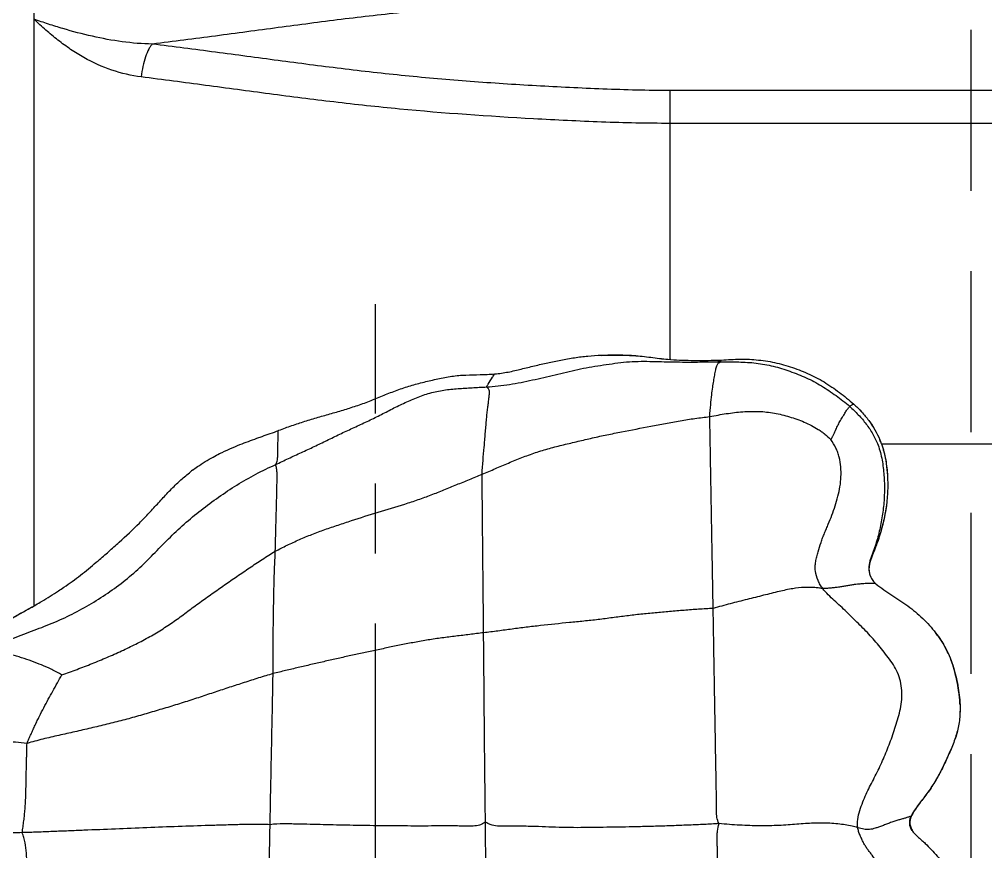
# Model space of a CAD drawing. Header units: millimetres. Extents: x 23075 to 24509, y -21593 to -20579.
# Drawn here: x 24275.9 to 24303.5, y -20954.97 to -20931.18 of the extents above; entities that cross this region are included whole.
import ezdxf

# ---------------------------------------------------------------- set-up
doc = ezdxf.new("R2010")
doc.units = ezdxf.units.MM
doc.header["$LTSCALE"] = 8
doc.linetypes.add('CENTER', pattern=[2, 1.25, -0.25, 0.25, -0.25])
doc.linetypes.add('HIDDEN', pattern=[0.375, 0.25, -0.125])
for name, color, linetype in [('Cav-cor', 30, 'Continuous'), ('CL', 1, 'Continuous'), ('WT', 4, 'Continuous')]:
    doc.layers.add(name, color=color, linetype=linetype)

msp = doc.modelspace()

# ---------------------------------------------------------------- linework, layer by layer
at = {"layer": 'Cav-cor', "color": 241}
for p, q in [((24276.328, -20947.941), (24276.328, -20915.841)), ((24303.789, -20933.219), (24294.488, -20933.219)), ((24294.488, -20940.905), (24294.488, -20933.219)), ((24303.789, -20934.158), (24294.488, -20934.158)), ((24294.487, -20940.972), (24294.508, -20940.972)), ((24294.509, -20940.906), (24294.488, -20940.905)), ((24295.826, -20940.926), (24295.826, -20940.926)), ((24295.826, -20940.974), (24295.948, -20940.974)), ((24289.471, -20941.318), (24289.479, -20941.317)), ((24299.73, -20942.181), (24299.731, -20942.18)), ((24283.3, -20942.935), (24283.316, -20942.929)), ((24282.687, -20943.157), (24282.84, -20943.102)), ((24300.479, -20943.201), (24300.479, -20943.201)), ((24300.525, -20943.318), (24311.46, -20943.318)), ((24300.365, -20947.316), (24300.366, -20947.316)), ((24276.328, -20947.941), (24276.373, -20947.915)), ((24276.18, -20948.025), (24276.201, -20948.013)), ((24276.18, -20948.026), (24276.202, -20948.014)), ((24276.18, -20948.026), (24276.18, -20948.025)), ((24302.768, -20950.772), (24302.759, -20951.126))]:
    msp.add_line(p, q, dxfattribs=at)
for centre, radius, start, end in [((24298.281, -20944.123), 2.384, 19.7523, 22.7608), ((24298.301, -20944.112), 2.361, 19.6704, 22.6913), ((24283.446, -20947.504), 4.307, 127.1257, 128.0409), ((24296.771, -20944.808), 3.869, 341.3703, 341.5752), ((24262.223, -20928.138), 24.426, 310.5379, 310.7016), ((24300.826, -20946.884), 0.665, 174.6911, 176.3581), ((24300.714, -20946.892), 0.548, 178.7559, 182.1614), ((24301.144, -20946.955), 0.983, 165.6179, 167.4441), ((24300.695, -20946.882), 0.533, 182.3392, 187.1187), ((24300.698, -20946.892), 0.533, 182.1904, 184.8608), ((24300.724, -20946.889), 0.558, 184.9311, 198.2861), ((24300.749, -20946.88), 0.584, 200.9609, 201.861), ((24271.16, -20938.606), 10.666, 303.346, 304.3422), ((24265.505, -20929.016), 21.801, 299.3814, 299.7638), ((24266.214, -20930.2), 20.423, 299.2772, 299.6859), ((24267.379, -20932.246), 18.068, 299.6916, 299.8596), ((24299.332, -20950.814), 3.451, 35.9181, 38.1187), ((24299.903, -20950.451), 2.773, 24.487, 27.9166), ((24298.066, -20951.084), 4.719, 14.7214, 15.2017), ((24298.379, -20951.007), 4.396, 7.5959, 14.7937), ((24298.726, -20950.956), 4.046, 5.4134, 7.5281), ((24299.253, -20950.908), 3.517, 2.2313, 5.448)]:
    msp.add_arc(centre, radius, start, end, dxfattribs=at)
for points, knots in [([(24294.488, -20930.552), (24293.848, -20930.552), (24292.891, -20930.577), (24291.617, -20930.636), (24290.353, -20930.704), (24288.787, -20930.807), (24286.929, -20930.973), (24285.102, -20931.184), (24283.299, -20931.422), (24281.502, -20931.663), (24280.305, -20931.82), (24279.704, -20931.892)], [0, 0, 0, 0, 0.129178, 0.193408, 0.257433, 0.384749, 0.510436, 0.634029, 0.756106, 0.877779, 1, 1, 1, 1]), ([(24279.704, -20931.892), (24279.415, -20931.888), (24278.838, -20931.841), (24277.985, -20931.681), (24277.286, -20931.494), (24276.734, -20931.323), (24276.46, -20931.231), (24276.323, -20931.185)], [0, 0, 0, 0, 0.249848, 0.499867, 0.749914, 0.874952, 1, 1, 1, 1]), ([(24279.385, -20932.832), (24279.1, -20932.796), (24278.532, -20932.663), (24277.866, -20932.358), (24277.364, -20932.047), (24277.002, -20931.783), (24276.715, -20931.543), (24276.492, -20931.342), (24276.383, -20931.238), (24276.328, -20931.187)], [0, 0, 0, 0, 0.243771, 0.492245, 0.618264, 0.74508, 0.872413, 0.936192, 1, 1, 1, 1]), ([(24279.704, -20931.892), (24279.685, -20931.911), (24279.647, -20931.956), (24279.575, -20932.075), (24279.498, -20932.268), (24279.427, -20932.535), (24279.396, -20932.73), (24279.385, -20932.832)], [0, 0, 0, 0, 0.079685, 0.175699, 0.412344, 0.694762, 1, 1, 1, 1]), ([(24294.488, -20933.219), (24293.849, -20933.219), (24292.891, -20933.195), (24291.619, -20933.137), (24290.355, -20933.07), (24288.788, -20932.968), (24286.928, -20932.808), (24285.1, -20932.6), (24283.295, -20932.365), (24281.5, -20932.123), (24280.304, -20931.966), (24279.704, -20931.892)], [0, 0, 0, 0, 0.129106, 0.19332, 0.257331, 0.384649, 0.51047, 0.634193, 0.756341, 0.877929, 1, 1, 1, 1]), ([(24294.488, -20934.158), (24293.835, -20934.158), (24292.858, -20934.137), (24291.557, -20934.08), (24289.631, -20933.98), (24287.405, -20933.827), (24284.896, -20933.554), (24283.052, -20933.319), (24281.219, -20933.071), (24279.997, -20932.909), (24279.385, -20932.832)], [0, 0, 0, 0, 0.12908, 0.193289, 0.257291, 0.510467, 0.634262, 0.756431, 0.877984, 1, 1, 1, 1]), ([(24289.479, -20941.317), (24289.607, -20941.306), (24289.862, -20941.269), (24290.238, -20941.18), (24290.613, -20941.084), (24290.991, -20940.997), (24291.307, -20940.933), (24291.562, -20940.886), (24291.753, -20940.853), (24291.945, -20940.825), (24292.203, -20940.798), (24292.397, -20940.787), (24292.527, -20940.782)], [0, 0, 0, 0, 0.124405, 0.249042, 0.373868, 0.498821, 0.623889, 0.686481, 0.749113, 0.811766, 0.874465, 1, 1, 1, 1]), ([(24292.527, -20940.782), (24292.69, -20940.776), (24292.936, -20940.771), (24293.264, -20940.778), (24293.509, -20940.793), (24293.754, -20940.818), (24293.998, -20940.852), (24294.242, -20940.884), (24294.406, -20940.899), (24294.488, -20940.905)], [0, 0, 0, 0, 0.249422, 0.374314, 0.499314, 0.624406, 0.749574, 0.8748, 1, 1, 1, 1]), ([(24292.527, -20940.787), (24292.69, -20940.78), (24293.018, -20940.774), (24293.428, -20940.789), (24293.755, -20940.819), (24294.08, -20940.861), (24294.324, -20940.893), (24294.488, -20940.905)], [0, 0, 0, 0, 0.249462, 0.499576, 0.624716, 0.749855, 1, 1, 1, 1]), ([(24289.243, -20941.69), (24289.464, -20941.677), (24289.794, -20941.639), (24290.23, -20941.56), (24290.555, -20941.492), (24290.878, -20941.418), (24291.202, -20941.344), (24291.525, -20941.268), (24291.848, -20941.189), (24292.173, -20941.124), (24292.502, -20941.075), (24292.83, -20941.024), (24293.159, -20940.981), (24293.491, -20940.959), (24293.823, -20940.955), (24294.155, -20940.964), (24294.376, -20940.97), (24294.487, -20940.972)], [0, 0, 0, 0, 0.12497, 0.187484, 0.249973, 0.312485, 0.374974, 0.437466, 0.499973, 0.562455, 0.624984, 0.687508, 0.74999, 0.812508, 0.875014, 0.937493, 1, 1, 1, 1]), ([(24294.508, -20940.972), (24294.618, -20940.975), (24294.892, -20940.979), (24295.332, -20940.977), (24295.661, -20940.975), (24295.826, -20940.974)], [0, 0, 0, 0, 0.250061, 0.625066, 1, 1, 1, 1]), ([(24294.509, -20940.906), (24294.728, -20940.922), (24295.167, -20940.937), (24295.606, -20940.93), (24295.826, -20940.926)], [0, 0, 0, 0, 0.499985, 1, 1, 1, 1]), ([(24294.509, -20940.906), (24294.728, -20940.922), (24295.167, -20940.937), (24295.606, -20940.931), (24295.826, -20940.926)], [0, 0, 0, 0, 0.499959, 1, 1, 1, 1]), ([(24295.622, -20942.536), (24295.625, -20942.423), (24295.645, -20942.216), (24295.672, -20941.936), (24295.701, -20941.711), (24295.733, -20941.524), (24295.76, -20941.36), (24295.784, -20941.234), (24295.803, -20941.146), (24295.82, -20941.093), (24295.836, -20941.047), (24295.852, -20941.02), (24295.863, -20941.011)], [0, 0, 0, 0, 0.21908, 0.401577, 0.542433, 0.658444, 0.767689, 0.864841, 0.905869, 0.941601, 0.972238, 1, 1, 1, 1]), ([(24295.826, -20940.926), (24295.914, -20940.924), (24296.09, -20940.915), (24296.354, -20940.897), (24296.619, -20940.892), (24296.883, -20940.907), (24297.147, -20940.932), (24297.409, -20940.974), (24297.666, -20941.036), (24298.005, -20941.136), (24298.334, -20941.266), (24298.653, -20941.417), (24298.885, -20941.545), (24299.106, -20941.69), (24299.393, -20941.896), (24299.6, -20942.061), (24299.731, -20942.18)], [0, 0, 0, 0, 0.062485, 0.125004, 0.187477, 0.24998, 0.312498, 0.374977, 0.437491, 0.499995, 0.624954, 0.687487, 0.749961, 0.812456, 0.875019, 1, 1, 1, 1]), ([(24295.948, -20940.974), (24295.922, -20940.966), (24295.887, -20940.955), (24295.846, -20940.94), (24295.832, -20940.931), (24295.826, -20940.926)], [0, 0, 0, 0, 0.614538, 0.829452, 1, 1, 1, 1]), ([(24295.863, -20941.011), (24295.867, -20941.006), (24295.892, -20940.988), (24295.923, -20940.979), (24295.948, -20940.974)], [0, 0, 0, 0, 0.198355, 1, 1, 1, 1]), ([(24295.948, -20940.974), (24296.031, -20940.973), (24296.197, -20940.971), (24296.446, -20940.974), (24296.695, -20940.985), (24297.026, -20941.013), (24297.354, -20941.072), (24297.674, -20941.16), (24297.91, -20941.24), (24298.143, -20941.329), (24298.373, -20941.425), (24298.597, -20941.535), (24298.812, -20941.661), (24299.022, -20941.794), (24299.294, -20941.984), (24299.491, -20942.137), (24299.616, -20942.246)], [0, 0, 0, 0, 0.062501, 0.125004, 0.18753, 0.250067, 0.375079, 0.437619, 0.500152, 0.562699, 0.625226, 0.687692, 0.750209, 0.812708, 0.875148, 1, 1, 1, 1]), ([(24283.316, -20942.929), (24283.439, -20942.883), (24283.684, -20942.792), (24284.058, -20942.67), (24284.435, -20942.556), (24284.814, -20942.446), (24285.195, -20942.339), (24285.573, -20942.218), (24285.947, -20942.081), (24286.317, -20941.928), (24286.689, -20941.777), (24287.071, -20941.649), (24287.461, -20941.549), (24287.854, -20941.456), (24288.185, -20941.39), (24288.454, -20941.36), (24288.725, -20941.345), (24289.064, -20941.338), (24289.335, -20941.329), (24289.471, -20941.318)], [0, 0, 0, 0, 0.061407, 0.122835, 0.184344, 0.245964, 0.307742, 0.369746, 0.432005, 0.494507, 0.557201, 0.620012, 0.682973, 0.746095, 0.809366, 0.841048, 0.872773, 0.936318, 1, 1, 1, 1]), ([(24289.416, -20941.41), (24289.421, -20941.402), (24289.439, -20941.372), (24289.457, -20941.342), (24289.471, -20941.321)], [0, 0, 0, 0, 0.279034, 1, 1, 1, 1]), ([(24289.243, -20941.69), (24289.259, -20941.664), (24289.317, -20941.572), (24289.374, -20941.478), (24289.416, -20941.41)], [0, 0, 0, 0, 0.272935, 1, 1, 1, 1]), ([(24283.225, -20943.909), (24283.346, -20943.848), (24283.589, -20943.731), (24283.957, -20943.563), (24284.325, -20943.393), (24284.689, -20943.216), (24285.052, -20943.038), (24285.42, -20942.868), (24285.788, -20942.7), (24286.153, -20942.524), (24286.452, -20942.367), (24286.692, -20942.245), (24286.875, -20942.158), (24287.06, -20942.076), (24287.309, -20941.971), (24287.627, -20941.855), (24288.026, -20941.774), (24288.43, -20941.734), (24288.836, -20941.712), (24289.107, -20941.697), (24289.243, -20941.69)], [0, 0, 0, 0, 0.06242, 0.12485, 0.187326, 0.249725, 0.312146, 0.374606, 0.437072, 0.499506, 0.561927, 0.593117, 0.624301, 0.655513, 0.686783, 0.749295, 0.811832, 0.874525, 0.93716, 1, 1, 1, 1]), ([(24289.119, -20944.183), (24289.122, -20944.051), (24289.143, -20943.792), (24289.175, -20943.47), (24289.195, -20943.215), (24289.21, -20943.023), (24289.226, -20942.834), (24289.241, -20942.652), (24289.256, -20942.482), (24289.273, -20942.327), (24289.292, -20942.189), (24289.309, -20942.066), (24289.319, -20941.971), (24289.327, -20941.901), (24289.33, -20941.853), (24289.328, -20941.807), (24289.31, -20941.744), (24289.272, -20941.708), (24289.243, -20941.69)], [0, 0, 0, 0, 0.156726, 0.306995, 0.38333, 0.459777, 0.53493, 0.607491, 0.675928, 0.737494, 0.792091, 0.840966, 0.884621, 0.904802, 0.923922, 0.941911, 0.959364, 1, 1, 1, 1]), ([(24299.616, -20942.246), (24299.626, -20942.237), (24299.647, -20942.221), (24299.676, -20942.201), (24299.704, -20942.188), (24299.721, -20942.183), (24299.73, -20942.181)], [0, 0, 0, 0, 0.312076, 0.591889, 0.804921, 1, 1, 1, 1]), ([(24299.73, -20942.181), (24299.808, -20942.253), (24299.961, -20942.401), (24300.234, -20942.727), (24300.397, -20943.006), (24300.479, -20943.201)], [0, 0, 0, 0, 0.250212, 0.500422, 1, 1, 1, 1]), ([(24299.731, -20942.18), (24299.809, -20942.252), (24299.961, -20942.401), (24300.235, -20942.727), (24300.397, -20943.005), (24300.479, -20943.201)], [0, 0, 0, 0, 0.250249, 0.500495, 1, 1, 1, 1]), ([(24295.622, -20942.536), (24295.7, -20942.52), (24295.857, -20942.491), (24296.092, -20942.452), (24296.326, -20942.42), (24296.559, -20942.398), (24296.79, -20942.386), (24297.018, -20942.387), (24297.244, -20942.404), (24297.465, -20942.437), (24297.683, -20942.481), (24297.896, -20942.541), (24298.108, -20942.612), (24298.318, -20942.691), (24298.523, -20942.79), (24298.689, -20942.883), (24298.817, -20942.967), (24298.939, -20943.061), (24299.025, -20943.139), (24299.08, -20943.193)], [0, 0, 0, 0, 0.065429, 0.130449, 0.19488, 0.258674, 0.321849, 0.384256, 0.445799, 0.506668, 0.56718, 0.62751, 0.688251, 0.749644, 0.811506, 0.873975, 0.905354, 0.936803, 1, 1, 1, 1]), ([(24299.08, -20943.193), (24299.096, -20943.166), (24299.126, -20943.115), (24299.163, -20943.039), (24299.193, -20942.97), (24299.222, -20942.905), (24299.252, -20942.84), (24299.296, -20942.753), (24299.356, -20942.647), (24299.428, -20942.525), (24299.492, -20942.417), (24299.551, -20942.323), (24299.594, -20942.271), (24299.616, -20942.246)], [0, 0, 0, 0, 0.08793, 0.163069, 0.230203, 0.295184, 0.359642, 0.426177, 0.563425, 0.696769, 0.813562, 0.910419, 1, 1, 1, 1]), ([(24299.616, -20942.246), (24299.702, -20942.322), (24299.867, -20942.483), (24300.092, -20942.746), (24300.285, -20943.034), (24300.384, -20943.242), (24300.425, -20943.349)], [0, 0, 0, 0, 0.249083, 0.500692, 0.750591, 1, 1, 1, 1]), ([(24289.119, -20944.183), (24289.246, -20944.131), (24289.496, -20944.023), (24289.873, -20943.862), (24290.254, -20943.707), (24290.642, -20943.562), (24291.041, -20943.442), (24291.448, -20943.34), (24291.858, -20943.244), (24292.27, -20943.145), (24292.684, -20943.056), (24293.24, -20942.945), (24293.797, -20942.838), (24294.355, -20942.732), (24294.775, -20942.655), (24295.197, -20942.588), (24295.48, -20942.553), (24295.622, -20942.536)], [0, 0, 0, 0, 0.060871, 0.121639, 0.182578, 0.244064, 0.305996, 0.368329, 0.430946, 0.493744, 0.556708, 0.619771, 0.74629, 0.809566, 0.87293, 0.936425, 1, 1, 1, 1]), ([(24295.718, -20948.019), (24295.709, -20947.533), (24295.696, -20946.806), (24295.679, -20945.835), (24295.666, -20945.107), (24295.653, -20944.389), (24295.643, -20943.807), (24295.636, -20943.367), (24295.631, -20943.067), (24295.625, -20942.792), (24295.621, -20942.618), (24295.622, -20942.536)], [0, 0, 0, 0, 0.265723, 0.398038, 0.531143, 0.664117, 0.790933, 0.849744, 0.904798, 0.955089, 1, 1, 1, 1]), ([(24283.293, -20943.129), (24283.294, -20943.087), (24283.296, -20943.022), (24283.298, -20942.957), (24283.299, -20942.934)], [0, 0, 0, 0, 0.645172, 1, 1, 1, 1]), ([(24283.225, -20943.909), (24283.248, -20943.867), (24283.278, -20943.786), (24283.281, -20943.665), (24283.282, -20943.559), (24283.284, -20943.429), (24283.289, -20943.287), (24283.291, -20943.178), (24283.293, -20943.129)], [0, 0, 0, 0, 0.178673, 0.32326, 0.456836, 0.584021, 0.816125, 1, 1, 1, 1]), ([(24298.845, -20947.45), (24298.818, -20947.416), (24298.77, -20947.341), (24298.689, -20947.179), (24298.637, -20947.001), (24298.628, -20946.818), (24298.644, -20946.679), (24298.676, -20946.541), (24298.729, -20946.359), (24298.781, -20946.177), (24298.843, -20946), (24298.896, -20945.87), (24298.952, -20945.741), (24299.024, -20945.568), (24299.11, -20945.351), (24299.202, -20945.086), (24299.284, -20944.816), (24299.344, -20944.541), (24299.373, -20944.259), (24299.369, -20943.976), (24299.333, -20943.743), (24299.279, -20943.563), (24299.206, -20943.391), (24299.132, -20943.271), (24299.08, -20943.193)], [0, 0, 0, 0, 0.028765, 0.059714, 0.121084, 0.151335, 0.182329, 0.214253, 0.246406, 0.309243, 0.340474, 0.371939, 0.403466, 0.434831, 0.497225, 0.559912, 0.622718, 0.685585, 0.748695, 0.811815, 0.874724, 0.906046, 0.937314, 1, 1, 1, 1]), ([(24281.435, -20943.692), (24281.497, -20943.658), (24281.748, -20943.528), (24282.007, -20943.416), (24282.204, -20943.338)], [0, 0, 0, 0, 0.250688, 1, 1, 1, 1]), ([(24300.425, -20943.349), (24300.477, -20943.488), (24300.552, -20943.776), (24300.599, -20944.217), (24300.615, -20944.66), (24300.593, -20945.03), (24300.553, -20945.322), (24300.515, -20945.541), (24300.474, -20945.759), (24300.425, -20945.975), (24300.362, -20946.187), (24300.299, -20946.36), (24300.248, -20946.5), (24300.199, -20946.64), (24300.171, -20946.749), (24300.164, -20946.823)], [0, 0, 0, 0, 0.125003, 0.249949, 0.374842, 0.499833, 0.562146, 0.624513, 0.687231, 0.749886, 0.81193, 0.874091, 0.905613, 0.937426, 1, 1, 1, 1]), ([(24300.525, -20943.318), (24300.578, -20943.465), (24300.655, -20943.769), (24300.696, -20944.158), (24300.704, -20944.471), (24300.698, -20944.783), (24300.661, -20945.172), (24300.579, -20945.554), (24300.498, -20945.855), (24300.427, -20946.079), (24300.344, -20946.298), (24300.256, -20946.514), (24300.189, -20946.697), (24300.164, -20946.852), (24300.167, -20946.93), (24300.172, -20946.969)], [0, 0, 0, 0, 0.12514, 0.250249, 0.312822, 0.375376, 0.500396, 0.625372, 0.687854, 0.75032, 0.812774, 0.875216, 0.937599, 0.968798, 1, 1, 1, 1]), ([(24300.524, -20943.317), (24300.55, -20943.39), (24300.64, -20943.684), (24300.68, -20943.991), (24300.693, -20944.221)], [0, 0, 0, 0, 0.250436, 1, 1, 1, 1]), ([(24280.847, -20944.07), (24280.894, -20944.035), (24281.082, -20943.898), (24281.282, -20943.776), (24281.435, -20943.692)], [0, 0, 0, 0, 0.250939, 1, 1, 1, 1]), ([(24274.887, -20949.262), (24275.069, -20949.162), (24275.35, -20949.025), (24275.736, -20948.865), (24276.03, -20948.753), (24276.326, -20948.644), (24276.719, -20948.494), (24277.203, -20948.291), (24277.763, -20948.002), (24278.299, -20947.674), (24278.81, -20947.312), (24279.292, -20946.915), (24279.728, -20946.474), (24280.158, -20946.029), (24280.608, -20945.602), (24281.088, -20945.205), (24281.591, -20944.834), (24282.112, -20944.487), (24282.655, -20944.173), (24283.033, -20943.992), (24283.225, -20943.909)], [0, 0, 0, 0, 0.062302, 0.093658, 0.125123, 0.156659, 0.188212, 0.251231, 0.314122, 0.376883, 0.439465, 0.501718, 0.563617, 0.625376, 0.687276, 0.749561, 0.811987, 0.874513, 0.937126, 1, 1, 1, 1]), ([(24280.429, -20944.427), (24280.458, -20944.399), (24280.575, -20944.29), (24280.698, -20944.186), (24280.793, -20944.112)], [0, 0, 0, 0, 0.250628, 1, 1, 1, 1]), ([(24283.212, -20946.386), (24283.216, -20946.264), (24283.221, -20946.024), (24283.228, -20945.726), (24283.236, -20945.493), (24283.24, -20945.324), (24283.244, -20945.159), (24283.25, -20944.999), (24283.253, -20944.843), (24283.256, -20944.693), (24283.259, -20944.546), (24283.262, -20944.405), (24283.264, -20944.27), (24283.263, -20944.141), (24283.253, -20944.021), (24283.235, -20943.945), (24283.225, -20943.909)], [0, 0, 0, 0, 0.147143, 0.290491, 0.360244, 0.428785, 0.495405, 0.559749, 0.622578, 0.683318, 0.742188, 0.799376, 0.854038, 0.906017, 0.954408, 1, 1, 1, 1]), ([(24283.212, -20946.386), (24283.323, -20946.325), (24283.551, -20946.21), (24283.9, -20946.05), (24284.259, -20945.9), (24284.629, -20945.762), (24285.005, -20945.634), (24285.512, -20945.468), (24286.147, -20945.262), (24286.789, -20945.08), (24287.294, -20944.913), (24287.665, -20944.776), (24288.03, -20944.63), (24288.394, -20944.482), (24288.757, -20944.333), (24288.998, -20944.233), (24289.119, -20944.183)], [0, 0, 0, 0, 0.060229, 0.121007, 0.182728, 0.245256, 0.308351, 0.371694, 0.498566, 0.625661, 0.688733, 0.751335, 0.813594, 0.875757, 0.937854, 1, 1, 1, 1]), ([(24289.161, -20948.714), (24289.158, -20948.311), (24289.152, -20947.706), (24289.144, -20946.897), (24289.138, -20946.294), (24289.132, -20945.71), (24289.128, -20945.243), (24289.125, -20944.893), (24289.123, -20944.648), (24289.12, -20944.413), (24289.118, -20944.259), (24289.119, -20944.183)], [0, 0, 0, 0, 0.266759, 0.401146, 0.535404, 0.665885, 0.787868, 0.844251, 0.898135, 0.949929, 1, 1, 1, 1]), ([(24278.151, -20946.656), (24278.253, -20946.569), (24278.454, -20946.393), (24278.851, -20946.039), (24279.24, -20945.676), (24279.609, -20945.293), (24279.877, -20944.999), (24280.146, -20944.706), (24280.332, -20944.517), (24280.429, -20944.427)], [0, 0, 0, 0, 0.125768, 0.25112, 0.501033, 0.625908, 0.750807, 0.875581, 1, 1, 1, 1]), ([(24300.664, -20945.079), (24300.642, -20945.241), (24300.595, -20945.481), (24300.513, -20945.797), (24300.467, -20945.953), (24300.441, -20946.031)], [0, 0, 0, 0, 0.49988, 0.749952, 1, 1, 1, 1]), ([(24300.437, -20946.044), (24300.409, -20946.126), (24300.349, -20946.287), (24300.283, -20946.446), (24300.252, -20946.527)], [0, 0, 0, 0, 0.500036, 1, 1, 1, 1]), ([(24277.118, -20949.918), (24277.263, -20949.867), (24277.551, -20949.761), (24277.981, -20949.596), (24278.405, -20949.421), (24278.821, -20949.234), (24279.231, -20949.04), (24279.627, -20948.83), (24280.006, -20948.602), (24280.367, -20948.359), (24280.712, -20948.101), (24281.058, -20947.845), (24281.409, -20947.596), (24281.763, -20947.348), (24282.118, -20947.102), (24282.477, -20946.858), (24282.84, -20946.616), (24283.085, -20946.459), (24283.212, -20946.386)], [0, 0, 0, 0, 0.065203, 0.130232, 0.195018, 0.259493, 0.32362, 0.387043, 0.449522, 0.51096, 0.571549, 0.632165, 0.6931, 0.754167, 0.815235, 0.876425, 0.938019, 1, 1, 1, 1]), ([(24283.149, -20949.883), (24283.152, -20949.73), (24283.154, -20949.499), (24283.154, -20949.192), (24283.153, -20948.885), (24283.156, -20948.504), (24283.163, -20948.053), (24283.173, -20947.612), (24283.178, -20947.254), (24283.188, -20946.977), (24283.196, -20946.776), (24283.205, -20946.58), (24283.21, -20946.45), (24283.212, -20946.386)], [0, 0, 0, 0, 0.131765, 0.197677, 0.263625, 0.394866, 0.524426, 0.650638, 0.772697, 0.831532, 0.888951, 0.944906, 1, 1, 1, 1]), ([(24277.177, -20947.413), (24277.338, -20947.304), (24277.652, -20947.076), (24277.951, -20946.827), (24278.098, -20946.701)], [0, 0, 0, 0, 0.501398, 1, 1, 1, 1]), ([(24298.845, -20947.45), (24298.803, -20947.446), (24298.719, -20947.433), (24298.543, -20947.414), (24298.299, -20947.416), (24297.966, -20947.452), (24297.581, -20947.538), (24297.148, -20947.647), (24296.684, -20947.762), (24296.203, -20947.884), (24295.88, -20947.973), (24295.718, -20948.019)], [0, 0, 0, 0, 0.039253, 0.080043, 0.165184, 0.267526, 0.393175, 0.535099, 0.686254, 0.841501, 1, 1, 1, 1]), ([(24300.365, -20947.316), (24300.349, -20947.31), (24300.309, -20947.304), (24300.245, -20947.305), (24300.173, -20947.308), (24300.097, -20947.31), (24300.016, -20947.311), (24299.946, -20947.319), (24299.887, -20947.325), (24299.825, -20947.33), (24299.743, -20947.336), (24299.638, -20947.356), (24299.526, -20947.374), (24299.41, -20947.394), (24299.293, -20947.414), (24299.177, -20947.429), (24299.065, -20947.44), (24298.955, -20947.449), (24298.882, -20947.452), (24298.845, -20947.45)], [0, 0, 0, 0, 0.034542, 0.077756, 0.12591, 0.175571, 0.227141, 0.28414, 0.313749, 0.343194, 0.40529, 0.476163, 0.550836, 0.627749, 0.706254, 0.783514, 0.857461, 0.927228, 1, 1, 1, 1]), ([(24300.366, -20947.318), (24300.439, -20947.375), (24300.587, -20947.486), (24300.893, -20947.693), (24301.205, -20947.89), (24301.498, -20948.116), (24301.702, -20948.303), (24301.895, -20948.502), (24302.074, -20948.713), (24302.235, -20948.938), (24302.372, -20949.178), (24302.486, -20949.43), (24302.608, -20949.776), (24302.713, -20950.224), (24302.762, -20950.589), (24302.768, -20950.772)], [0, 0, 0, 0, 0.062683, 0.125368, 0.250743, 0.313376, 0.37602, 0.438629, 0.501197, 0.563737, 0.626206, 0.688652, 0.75103, 0.87558, 1, 1, 1, 1]), ([(24276.373, -20947.915), (24276.429, -20947.883), (24276.648, -20947.755), (24276.864, -20947.621), (24277.023, -20947.517)], [0, 0, 0, 0, 0.250385, 1, 1, 1, 1]), ([(24299.849, -20954.285), (24299.832, -20954.207), (24299.836, -20954.037), (24299.9, -20953.792), (24299.988, -20953.555), (24300.114, -20953.261), (24300.295, -20952.908), (24300.512, -20952.482), (24300.669, -20952.108), (24300.785, -20951.801), (24300.87, -20951.565), (24300.949, -20951.322), (24301.023, -20951.075), (24301.081, -20950.821), (24301.112, -20950.56), (24301.104, -20950.296), (24301.057, -20950.037), (24300.965, -20949.793), (24300.832, -20949.574), (24300.679, -20949.372), (24300.524, -20949.176), (24300.368, -20948.984), (24300.154, -20948.738), (24299.925, -20948.51), (24299.696, -20948.286), (24299.526, -20948.119), (24299.353, -20947.954), (24299.117, -20947.741), (24298.941, -20947.577), (24298.845, -20947.45)], [0, 0, 0, 0, 0.030076, 0.063076, 0.095679, 0.125767, 0.184476, 0.245742, 0.306965, 0.338083, 0.369849, 0.402137, 0.434804, 0.467662, 0.500709, 0.534127, 0.567408, 0.600022, 0.63217, 0.6642, 0.695847, 0.727017, 0.757888, 0.819181, 0.849416, 0.879373, 0.909415, 0.939878, 1, 1, 1, 1]), ([(24274.91, -20948.763), (24275.114, -20948.629), (24275.536, -20948.378), (24275.966, -20948.145), (24276.18, -20948.025)], [0, 0, 0, 0, 0.499972, 1, 1, 1, 1]), ([(24274.91, -20948.763), (24275.114, -20948.629), (24275.536, -20948.379), (24275.967, -20948.146), (24276.18, -20948.026)], [0, 0, 0, 0, 0.499959, 1, 1, 1, 1]), ([(24295.718, -20948.019), (24295.579, -20948.026), (24295.302, -20948.041), (24294.888, -20948.073), (24294.475, -20948.11), (24294.064, -20948.145), (24293.655, -20948.185), (24293.247, -20948.231), (24292.841, -20948.285), (24292.433, -20948.341), (24292.022, -20948.383), (24291.474, -20948.436), (24290.927, -20948.494), (24290.381, -20948.556), (24289.975, -20948.61), (24289.569, -20948.666), (24289.298, -20948.699), (24289.161, -20948.714)], [0, 0, 0, 0, 0.063189, 0.126213, 0.188991, 0.251633, 0.313928, 0.375983, 0.438147, 0.5006, 0.563188, 0.625941, 0.751199, 0.813607, 0.875658, 0.9376, 1, 1, 1, 1]), ([(24295.884, -20954.167), (24295.854, -20954.113), (24295.816, -20953.991), (24295.811, -20953.835), (24295.814, -20953.711), (24295.816, -20953.586), (24295.813, -20953.428), (24295.808, -20953.235), (24295.804, -20953.039), (24295.801, -20952.84), (24295.797, -20952.569), (24295.79, -20952.226), (24295.783, -20951.812), (24295.776, -20951.394), (24295.766, -20950.846), (24295.755, -20950.199), (24295.742, -20949.467), (24295.73, -20948.751), (24295.722, -20948.272), (24295.718, -20948.019)], [0, 0, 0, 0, 0.030438, 0.060475, 0.075683, 0.090939, 0.121607, 0.152734, 0.184573, 0.21708, 0.250016, 0.316555, 0.383967, 0.451928, 0.519868, 0.651204, 0.766783, 0.876622, 1, 1, 1, 1]), ([(24289.161, -20948.714), (24289.029, -20948.729), (24288.765, -20948.763), (24288.368, -20948.813), (24287.972, -20948.861), (24287.578, -20948.917), (24287.19, -20948.987), (24286.808, -20949.061), (24286.432, -20949.138), (24286.061, -20949.219), (24285.692, -20949.297), (24285.325, -20949.376), (24284.96, -20949.457), (24284.595, -20949.541), (24284.231, -20949.624), (24283.869, -20949.709), (24283.508, -20949.793), (24283.269, -20949.851), (24283.149, -20949.883)], [0, 0, 0, 0, 0.065221, 0.130438, 0.195557, 0.260583, 0.325073, 0.388489, 0.450942, 0.512863, 0.574406, 0.635583, 0.696596, 0.75764, 0.818629, 0.87929, 0.939626, 1, 1, 1, 1]), ([(24289.213, -20954.114), (24289.208, -20953.664), (24289.198, -20952.742), (24289.181, -20950.942), (24289.169, -20949.592), (24289.161, -20948.714)], [0, 0, 0, 0, 0.249964, 0.512441, 1, 1, 1, 1]), ([(24277.118, -20949.918), (24277.022, -20949.864), (24276.833, -20949.762), (24276.544, -20949.633), (24276.256, -20949.527), (24276.018, -20949.442), (24275.827, -20949.385), (24275.686, -20949.35), (24275.547, -20949.322), (24275.366, -20949.292), (24275.146, -20949.268), (24274.972, -20949.261), (24274.887, -20949.262)], [0, 0, 0, 0, 0.140381, 0.27401, 0.403534, 0.532528, 0.595803, 0.657546, 0.718044, 0.777482, 0.891801, 1, 1, 1, 1]), ([(24283.149, -20949.883), (24283.011, -20949.921), (24282.735, -20950.006), (24282.322, -20950.138), (24281.907, -20950.272), (24281.49, -20950.411), (24281.067, -20950.554), (24280.636, -20950.694), (24280.197, -20950.83), (24279.752, -20950.961), (24279.306, -20951.094), (24278.856, -20951.217), (24278.401, -20951.331), (24277.944, -20951.438), (24277.487, -20951.545), (24277.028, -20951.646), (24276.572, -20951.751), (24276.271, -20951.833), (24276.123, -20951.876)], [0, 0, 0, 0, 0.059084, 0.118393, 0.177927, 0.238085, 0.299081, 0.361115, 0.424117, 0.487684, 0.55133, 0.615198, 0.679345, 0.743621, 0.807898, 0.872276, 0.936453, 1, 1, 1, 1]), ([(24276.123, -20951.876), (24276.135, -20951.831), (24276.165, -20951.765), (24276.206, -20951.678), (24276.246, -20951.591), (24276.295, -20951.482), (24276.355, -20951.353), (24276.415, -20951.225), (24276.497, -20951.059), (24276.602, -20950.856), (24276.729, -20950.616), (24276.902, -20950.304), (24277.032, -20950.072), (24277.118, -20949.918)], [0, 0, 0, 0, 0.064604, 0.09801, 0.130952, 0.196028, 0.260723, 0.324953, 0.388435, 0.513647, 0.637122, 0.759087, 1, 1, 1, 1]), ([(24283.064, -20954.198), (24283.071, -20953.835), (24283.085, -20953.115), (24283.107, -20952.039), (24283.125, -20951.146), (24283.139, -20950.428), (24283.146, -20950.065), (24283.149, -20949.883)], [0, 0, 0, 0, 0.252441, 0.500585, 0.747953, 0.873313, 1, 1, 1, 1]), ([(24302.759, -20951.126), (24302.747, -20951.258), (24302.714, -20951.456), (24302.639, -20951.711), (24302.569, -20951.898), (24302.491, -20952.081), (24302.382, -20952.324), (24302.242, -20952.626), (24302.05, -20952.978), (24301.865, -20953.255), (24301.702, -20953.467), (24301.538, -20953.674), (24301.426, -20953.838), (24301.368, -20953.956)], [0, 0, 0, 0, 0.124916, 0.187435, 0.249943, 0.312546, 0.375166, 0.500369, 0.625881, 0.751419, 0.814106, 0.876626, 1, 1, 1, 1]), ([(24302.759, -20951.126), (24302.747, -20951.259), (24302.715, -20951.457), (24302.64, -20951.713), (24302.57, -20951.901), (24302.492, -20952.085), (24302.384, -20952.328), (24302.244, -20952.631), (24302.084, -20952.923), (24301.94, -20953.148), (24301.825, -20953.312), (24301.703, -20953.47), (24301.539, -20953.679), (24301.428, -20953.847), (24301.373, -20953.968)], [0, 0, 0, 0, 0.125044, 0.187602, 0.250151, 0.3127, 0.375232, 0.50025, 0.625239, 0.687761, 0.750298, 0.812848, 0.87538, 1, 1, 1, 1]), ([(24276.123, -20951.876), (24276.013, -20951.864), (24275.849, -20951.848), (24275.63, -20951.833), (24275.416, -20951.823), (24275.153, -20951.815), (24274.894, -20951.813), (24274.692, -20951.823), (24274.543, -20951.835), (24274.396, -20951.849), (24274.25, -20951.866), (24274.105, -20951.888), (24273.963, -20951.921), (24273.821, -20951.959), (24273.673, -20951.994), (24273.516, -20952.018), (24273.351, -20952.028), (24273.178, -20952.018), (24273.003, -20951.987), (24272.828, -20951.944), (24272.654, -20951.898), (24272.482, -20951.851), (24272.253, -20951.787), (24271.97, -20951.704), (24271.688, -20951.619), (24271.462, -20951.553), (24271.238, -20951.49), (24271.07, -20951.444), (24270.959, -20951.411)], [0, 0, 0, 0, 0.062866, 0.093973, 0.124654, 0.185004, 0.24379, 0.272323, 0.300473, 0.328506, 0.3565, 0.384297, 0.411829, 0.43956, 0.468198, 0.498333, 0.529836, 0.562558, 0.596403, 0.630845, 0.665117, 0.699015, 0.732752, 0.800219, 0.867297, 0.900638, 0.933884, 1, 1, 1, 1]), ([(24275.985, -20954.426), (24275.994, -20954.369), (24276.009, -20954.257), (24276.031, -20954.088), (24276.051, -20953.92), (24276.071, -20953.699), (24276.086, -20953.426), (24276.094, -20953.102), (24276.099, -20952.836), (24276.103, -20952.627), (24276.106, -20952.473), (24276.11, -20952.321), (24276.114, -20952.196), (24276.115, -20952.097), (24276.113, -20952.024), (24276.113, -20951.95), (24276.118, -20951.901), (24276.123, -20951.876)], [0, 0, 0, 0, 0.067032, 0.133634, 0.199626, 0.265062, 0.394269, 0.521143, 0.645267, 0.70625, 0.766553, 0.82596, 0.884591, 0.913501, 0.942042, 0.970594, 1, 1, 1, 1]), ([(24301.368, -20953.956), (24301.343, -20953.965), (24301.291, -20953.982), (24301.208, -20954.009), (24301.116, -20954.036), (24301.014, -20954.064), (24300.902, -20954.098), (24300.785, -20954.14), (24300.667, -20954.184), (24300.553, -20954.228), (24300.447, -20954.266), (24300.325, -20954.308), (24300.185, -20954.343), (24300.014, -20954.333), (24299.906, -20954.303), (24299.849, -20954.285)], [0, 0, 0, 0, 0.050198, 0.10404, 0.164006, 0.231491, 0.305772, 0.385291, 0.466126, 0.544022, 0.6161, 0.680226, 0.788075, 0.887624, 1, 1, 1, 1]), ([(24301.368, -20953.956), (24301.351, -20953.986), (24301.325, -20954.052), (24301.315, -20954.159), (24301.336, -20954.266), (24301.369, -20954.332), (24301.389, -20954.363)], [0, 0, 0, 0, 0.242112, 0.489819, 0.742892, 1, 1, 1, 1]), ([(24301.368, -20953.956), (24301.369, -20953.957), (24301.371, -20953.961), (24301.373, -20953.965), (24301.373, -20953.968)], [0, 0, 0, 0, 0.302875, 1, 1, 1, 1]), ([(24283.064, -20954.198), (24282.919, -20954.19), (24282.629, -20954.186), (24282.193, -20954.196), (24281.756, -20954.209), (24281.171, -20954.227), (24280.434, -20954.252), (24279.543, -20954.284), (24278.647, -20954.324), (24277.899, -20954.352), (24277.303, -20954.377), (24276.86, -20954.394), (24276.421, -20954.412), (24276.13, -20954.423), (24275.985, -20954.426)], [0, 0, 0, 0, 0.061388, 0.122998, 0.184692, 0.246454, 0.370879, 0.496995, 0.623967, 0.750978, 0.813996, 0.876642, 0.93878, 1, 1, 1, 1]), ([(24283.012, -20956.906), (24283.014, -20956.793), (24283.019, -20956.566), (24283.026, -20956.226), (24283.032, -20955.886), (24283.041, -20955.434), (24283.052, -20954.871), (24283.059, -20954.422), (24283.064, -20954.198)], [0, 0, 0, 0, 0.125469, 0.251049, 0.376801, 0.502558, 0.75172, 1, 1, 1, 1]), ([(24289.213, -20954.114), (24289.189, -20954.136), (24289.137, -20954.174), (24289.019, -20954.223), (24288.891, -20954.238), (24288.762, -20954.24), (24288.631, -20954.239), (24288.467, -20954.237), (24288.27, -20954.233), (24288.007, -20954.232), (24287.676, -20954.237), (24287.281, -20954.236), (24286.887, -20954.236), (24286.496, -20954.235), (24286.109, -20954.229), (24285.724, -20954.223), (24285.341, -20954.217), (24284.961, -20954.21), (24284.584, -20954.199), (24284.207, -20954.191), (24283.892, -20954.182), (24283.638, -20954.177), (24283.383, -20954.172), (24283.19, -20954.179), (24283.064, -20954.198)], [0, 0, 0, 0, 0.015736, 0.030886, 0.061612, 0.07746, 0.093399, 0.125271, 0.157165, 0.18912, 0.25323, 0.317417, 0.381282, 0.444477, 0.507022, 0.569306, 0.631378, 0.692952, 0.753911, 0.814707, 0.876087, 0.907028, 0.938044, 1, 1, 1, 1]), ([(24289.242, -20957.185), (24289.243, -20957.119), (24289.242, -20956.99), (24289.238, -20956.797), (24289.237, -20956.607), (24289.235, -20956.355), (24289.232, -20956.04), (24289.228, -20955.661), (24289.224, -20955.277), (24289.22, -20954.761), (24289.216, -20954.373), (24289.213, -20954.114)], [0, 0, 0, 0, 0.063907, 0.126537, 0.188401, 0.249965, 0.372814, 0.495823, 0.620388, 0.747216, 1, 1, 1, 1]), ([(24295.884, -20954.167), (24295.743, -20954.176), (24295.461, -20954.192), (24295.035, -20954.211), (24294.607, -20954.227), (24294.178, -20954.242), (24293.749, -20954.254), (24293.178, -20954.267), (24292.608, -20954.274), (24292.041, -20954.284), (24291.625, -20954.284), (24291.222, -20954.274), (24290.826, -20954.258), (24290.497, -20954.246), (24290.227, -20954.242), (24290.022, -20954.241), (24289.849, -20954.242), (24289.71, -20954.244), (24289.572, -20954.244), (24289.433, -20954.229), (24289.301, -20954.178), (24289.241, -20954.138), (24289.213, -20954.114)], [0, 0, 0, 0, 0.063128, 0.126755, 0.190786, 0.254803, 0.318902, 0.382876, 0.510438, 0.57412, 0.636715, 0.696618, 0.754488, 0.813936, 0.84432, 0.875025, 0.90602, 0.921617, 0.937204, 0.967925, 0.983481, 1, 1, 1, 1]), ([(24295.883, -20957.5), (24295.883, -20957.426), (24295.88, -20957.28), (24295.874, -20956.991), (24295.868, -20956.639), (24295.861, -20956.229), (24295.854, -20955.834), (24295.849, -20955.51), (24295.844, -20955.247), (24295.84, -20955.04), (24295.838, -20954.862), (24295.833, -20954.715), (24295.829, -20954.604), (24295.83, -20954.492), (24295.844, -20954.346), (24295.867, -20954.238), (24295.884, -20954.167)], [0, 0, 0, 0, 0.066139, 0.1317, 0.259832, 0.382493, 0.499937, 0.614926, 0.674097, 0.735814, 0.801029, 0.834423, 0.86794, 0.901348, 0.934574, 1, 1, 1, 1]), ([(24299.849, -20954.285), (24299.795, -20954.268), (24299.675, -20954.24), (24299.485, -20954.202), (24299.273, -20954.174), (24298.973, -20954.151), (24298.663, -20954.149), (24298.349, -20954.167), (24298.105, -20954.187), (24297.853, -20954.207), (24297.593, -20954.221), (24297.323, -20954.23), (24297.046, -20954.233), (24296.762, -20954.227), (24296.474, -20954.213), (24296.18, -20954.194), (24295.983, -20954.179), (24295.884, -20954.167)], [0, 0, 0, 0, 0.042859, 0.092575, 0.146064, 0.203652, 0.319246, 0.379261, 0.44069, 0.503997, 0.569271, 0.63713, 0.707364, 0.778434, 0.850875, 0.925026, 1, 1, 1, 1]), ([(24301.439, -20957.439), (24301.447, -20957.36), (24301.445, -20957.201), (24301.406, -20956.969), (24301.337, -20956.747), (24301.211, -20956.472), (24301.051, -20956.219), (24300.884, -20955.975), (24300.759, -20955.794), (24300.636, -20955.611), (24300.531, -20955.461), (24300.446, -20955.341), (24300.364, -20955.221), (24300.282, -20955.1), (24300.191, -20954.984), (24300.124, -20954.898), (24300.062, -20954.808), (24300.008, -20954.713), (24299.96, -20954.611), (24299.912, -20954.505), (24299.87, -20954.396), (24299.852, -20954.321), (24299.849, -20954.285)], [0, 0, 0, 0, 0.066046, 0.131755, 0.196215, 0.259528, 0.383671, 0.445068, 0.506318, 0.567515, 0.628817, 0.659374, 0.689726, 0.750471, 0.781324, 0.812111, 0.842279, 0.872153, 0.90309, 0.93615, 0.969524, 1, 1, 1, 1]), ([(24301.335, -20954.15), (24301.337, -20954.192), (24301.352, -20954.275), (24301.41, -20954.386), (24301.492, -20954.481), (24301.585, -20954.566), (24301.679, -20954.648), (24301.802, -20954.761), (24301.948, -20954.91), (24302.118, -20955.093), (24302.332, -20955.347), (24302.573, -20955.684), (24302.825, -20956.11), (24303.006, -20956.48), (24303.112, -20956.79), (24303.185, -20957.106), (24303.207, -20957.348), (24303.21, -20957.509)], [0, 0, 0, 0, 0.031406, 0.062887, 0.094496, 0.126151, 0.157821, 0.189465, 0.25269, 0.315833, 0.378878, 0.504602, 0.629845, 0.75442, 0.816347, 0.877976, 1, 1, 1, 1]), ([(24275.985, -20954.426), (24275.798, -20954.428), (24275.52, -20954.428), (24275.153, -20954.428), (24274.887, -20954.429), (24274.628, -20954.431), (24274.376, -20954.433), (24274.128, -20954.442), (24273.877, -20954.462), (24273.61, -20954.476), (24273.326, -20954.48), (24273.029, -20954.478), (24272.73, -20954.478), (24272.43, -20954.487), (24272.13, -20954.501), (24271.831, -20954.517), (24271.631, -20954.53), (24271.531, -20954.537)], [0, 0, 0, 0, 0.125942, 0.18733, 0.247021, 0.304939, 0.361551, 0.416798, 0.471932, 0.531435, 0.596325, 0.663392, 0.73088, 0.798156, 0.865385, 0.932699, 1, 1, 1, 1]), ([(24276.167, -20956.871), (24276.166, -20956.818), (24276.162, -20956.715), (24276.155, -20956.507), (24276.147, -20956.248), (24276.139, -20955.938), (24276.129, -20955.628), (24276.119, -20955.32), (24276.107, -20955.014), (24276.081, -20954.762), (24276.033, -20954.567), (24276.002, -20954.473), (24275.985, -20954.426)], [0, 0, 0, 0, 0.063653, 0.12657, 0.253122, 0.379602, 0.505824, 0.631179, 0.755635, 0.878709, 0.939542, 1, 1, 1, 1])]:
    msp.add_open_spline(points, degree=3, knots=knots, dxfattribs=at)
for points in [[(24289.471, -20941.321), (24289.473, -20941.319), (24289.476, -20941.317), (24289.478, -20941.317)], [(24282.84, -20943.102), (24282.994, -20943.047), (24283.147, -20942.992), (24283.3, -20942.935)], [(24282.204, -20943.338), (24282.364, -20943.275), (24282.525, -20943.216), (24282.687, -20943.157)], [(24300.252, -20946.527), (24300.229, -20946.587), (24300.207, -20946.648), (24300.191, -20946.711)], [(24300.163, -20946.842), (24300.162, -20946.863), (24300.161, -20946.883), (24300.162, -20946.904)], [(24300.184, -20946.741), (24300.174, -20946.787), (24300.167, -20946.834), (24300.166, -20946.88)], [(24300.172, -20946.969), (24300.178, -20947.01), (24300.189, -20947.051), (24300.204, -20947.089)], [(24300.207, -20947.098), (24300.224, -20947.141), (24300.247, -20947.183), (24300.274, -20947.22)], [(24300.274, -20947.22), (24300.3, -20947.257), (24300.332, -20947.29), (24300.366, -20947.318)], [(24302.127, -20948.79), (24302.21, -20948.905), (24302.287, -20949.026), (24302.354, -20949.152)], [(24302.427, -20949.301), (24302.507, -20949.477), (24302.569, -20949.661), (24302.62, -20949.847)], [(24302.767, -20950.772), (24302.772, -20950.89), (24302.77, -20951.008), (24302.759, -20951.126)], [(24301.373, -20953.968), (24301.347, -20954.024), (24301.334, -20954.088), (24301.335, -20954.15)]]:
    msp.add_open_spline(points, degree=3, dxfattribs=at)
at = {"layer": 'CL', "color": 6, "linetype": 'CENTER'}
msp.add_line((24286.076, -20974.447), (24286.076, -20939.323), dxfattribs=at)
at = {"layer": 'WT', "color": 125, "linetype": 'HIDDEN', "ltscale": 2.3}
msp.add_line((24303.076, -20696.885), (24303.076, -21036.885), dxfattribs=at)

doc.saveas('drawing.dxf')
